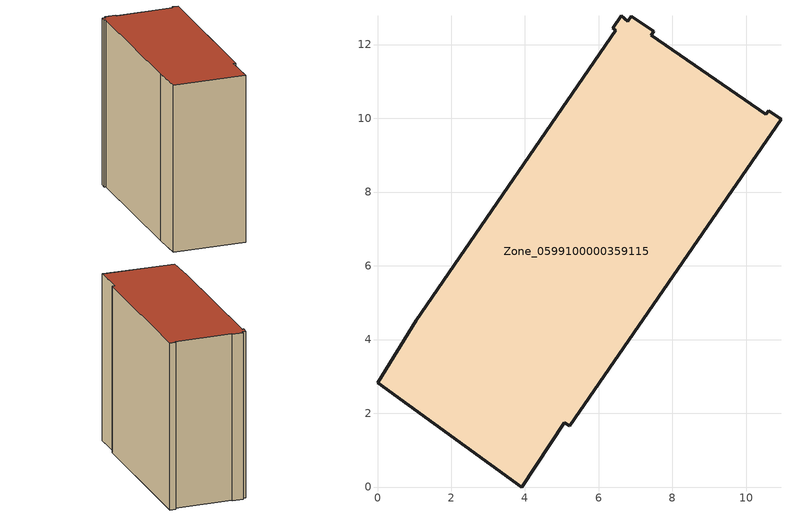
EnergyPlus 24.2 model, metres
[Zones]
Zone_0599100000359115
 floor ground (C_G): 5.21,1.66 5.07,1.75 3.92,0 0,2.82 1.05,4.52 6.46,12.39 6.38,12.44 6.61,12.78 6.79,12.63 6.88,12.77 7.49,12.36 7.43,12.26 10.54,10.11 10.61,10.21 10.94,9.97 z3.54
 wall outside (C_F): 1.05,4.52 0,2.82 3.92,0 5.07,1.75 5.21,1.66 10.94,9.97 10.61,10.21 10.54,10.11 7.43,12.26 7.49,12.36 6.88,12.77 6.79,12.63 6.61,12.78 6.38,12.44 6.46,12.39 1.05,4.52 z3.54:14.84
 roof outside (C_R): 5.07,1.75 5.21,1.66 10.94,9.97 10.61,10.21 10.54,10.11 7.43,12.26 7.49,12.36 6.88,12.77 6.79,12.63 6.61,12.78 6.38,12.44 6.46,12.39 1.05,4.52 0,2.82 3.92,0 z14.84
[BUILDING]
Pand.0599100000359115: North Axis=0; Terrain=City; Loads Convergence Tolerance Value=0.04; Temperature Convergence Tolerance Value=0.4; Solar Distribution=FullExterior; Maximum Number of Warmup Days=25; Minimum Number of Warmup Days=1
[Site:Location]
Rotterdam.The.Hague.AP_ZH_NLD Design_Conditions: Latitude=51.96; Longitude=4.45; Time Zone=1; Elevation=-4.5
[SITE:GROUNDTEMPERATURE:BUILDINGSURFACE]
18, 18, 18, 18, 18, 18, 18, 18, 18, 18, 18, 18
[MATERIAL] Thermal Absorptance=0.9; Solar Absorptance=0.7; Visible Absorptance=0.7
Name | Roughness | Thickness | Conductivity | Density | Specific Heat
G.TI.1992-2005 | MediumSmooth | 0.15 | 0.06 | 540 | 1210
F.TI.1992-2005 | Rough | 0.3 | 0.12 | 1920 | 840
R.TI.1992-2005 | MediumRough | 0.2 | 0.08 | 1500 | 1000
[CONSTRUCTION]
C_G: G.TI.1992-2005
C_F: F.TI.1992-2005
C_R: R.TI.1992-2005
[ZONE]
Zone_0599100000359115: Type=1; Multiplier=1; Ceiling Height=Autocalculate; Volume=Autocalculate; Floor Area=autocalculate; Part of Total Floor Area=Yes
[ZONEINFILTRATION:DESIGNFLOWRATE]
Infil_Zone_0599100000359115: Zone or ZoneList or Space or SpaceList=Zone_0599100000359115; Schedule=AlwaysOn; Design Flow Rate Calculation Method=Flow/Area; Flow Rate per Floor Area=0.0015; Constant Term Coefficient=1; Temperature Term Coefficient=0; Velocity Term Coefficient=0; Velocity Squared Term Coefficient=0
[HVACTEMPLATE:ZONE:IDEALLOADSAIRSYSTEM]
Zone_0599100000359115: Maximum Heating Supply Air Temperature=50; Minimum Cooling Supply Air Temperature=13; Maximum Heating Supply Air Humidity Ratio=0.0156; Minimum Cooling Supply Air Humidity Ratio=0.0077; Heating Limit=NoLimit; Cooling Limit=NoLimit; Dehumidification Control Type=ConstantSensibleHeatRatio; Cooling Sensible Heat Ratio=0.7; Dehumidification Setpoint=60; Humidification Control Type=None; Humidification Setpoint=30; Outdoor Air Method=None; Outdoor Air Flow Rate per Person=0.00944; Outdoor Air Flow Rate per Zone Floor Area=0; Outdoor Air Flow Rate per Zone=0; Demand Controlled Ventilation Type=None; Outdoor Air Economizer Type=NoEconomizer; Heat Recovery Type=None; Sensible Heat Recovery Effectiveness=0.7; Latent Heat Recovery Effectiveness=0.65
[ZONECONTROL:THERMOSTAT]
ThermostatControl_Zone_0599100000359115: Zone or ZoneList=Zone_0599100000359115; Control Type Schedule=DualSetpointControlType; Control 1=Thermostat_Zone_0599100000359115; Temperature Difference Between Cutout And Setpoint=0
[THERMOSTATSETPOINT:DUALSETPOINT]
Thermostat_Zone_0599100000359115: Heating Setpoint Temperature Schedule=HeatingSetpoint_Zone_0599100000359115; Cooling Setpoint Temperature Schedule=CoolingSetpoint_Zone_0599100000359115
[SCHEDULE:COMPACT]
HeatingSetpoint_Zone_0599100000359115: Through: 12/31, For: AllDays, Until: 24:00, 21
CoolingSetpoint_Zone_0599100000359115: Through: 12/31, For: AllDays, Until: 24:00, 24
DualSetpointControlType: Through: 12/31, For: AllDays, Until: 24:00, 4
AlwaysOn: Through: 12/31, For: AllDays, Until: 24:00, 1
